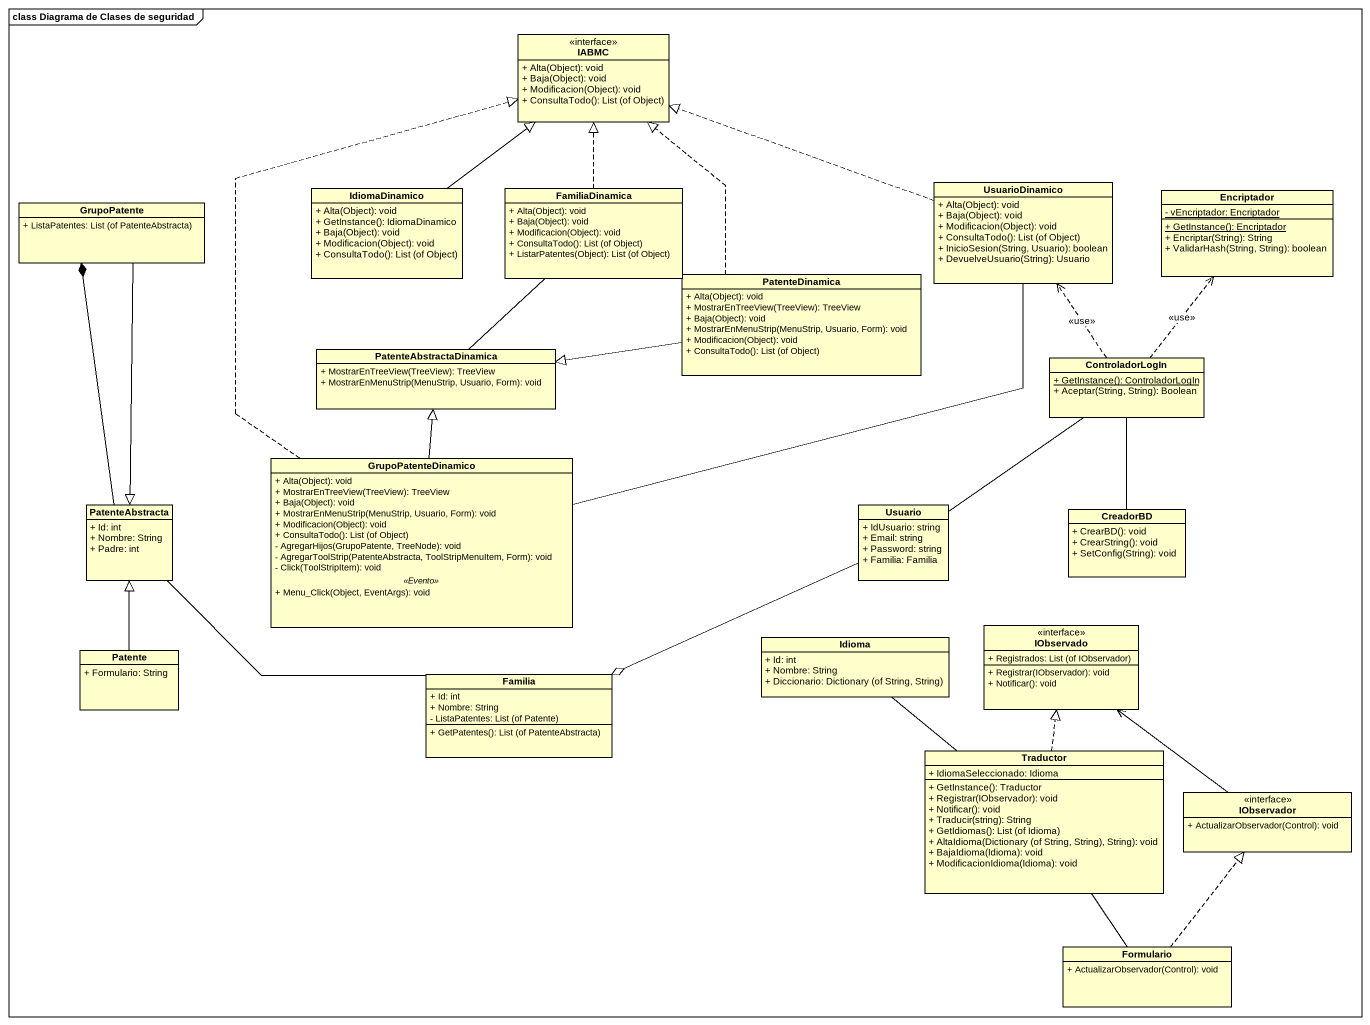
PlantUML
@startuml
mainframe class Diagrama de Clases de seguridad
hide circle
hide empty members
skinparam classAttributeIconSize 0
class IABMC <<interface>> {
  + Alta(Object): void
  + Baja(Object): void
  + Modificacion(Object): void
  + ConsultaTodo(): List (of Object)
}
class IdiomaDinamico {
  + Alta(Object): void
  + GetInstance(): IdiomaDinamico
  + Baja(Object): void
  + Modificacion(Object): void
  + ConsultaTodo(): List (of Object)
}
class FamiliaDinamica {
  + Alta(Object): void
  + Baja(Object): void
  + Modificacion(Object): void
  + ConsultaTodo(): List (of Object)
  + ListarPatentes(Object): List (of Object)
}
class UsuarioDinamico {
  + Alta(Object): void
  + Baja(Object): void
  + Modificacion(Object): void
  + ConsultaTodo(): List (of Object)
  + InicioSesion(String, Usuario): boolean
  + DevuelveUsuario(String): Usuario
}
class Encriptador {
  {static} - vEncriptador: Encriptador
  {static} + GetInstance(): Encriptador
  + Encriptar(String): String
  + ValidarHash(String, String): boolean
}
class GrupoPatente {
  {field} + ListaPatentes: List (of PatenteAbstracta)
}
class PatenteDinamica {
  + Alta(Object): void
  + MostrarEnTreeView(TreeView): TreeView
  + Baja(Object): void
  + MostrarEnMenuStrip(MenuStrip, Usuario, Form): void
  + Modificacion(Object): void
  + ConsultaTodo(): List (of Object)
}
class PatenteAbstractaDinamica {
  + MostrarEnTreeView(TreeView): TreeView
  + MostrarEnMenuStrip(MenuStrip, Usuario, Form): void
}
class ControladorLogIn {
  {static} + GetInstance(): ControladorLogIn
  + Aceptar(String, String): Boolean
}
class GrupoPatenteDinamico {
  + Alta(Object): void
  + MostrarEnTreeView(TreeView): TreeView
  + Baja(Object): void
  + MostrarEnMenuStrip(MenuStrip, Usuario, Form): void
  + Modificacion(Object): void
  + ConsultaTodo(): List (of Object)
  - AgregarHijos(GrupoPatente, TreeNode): void
  - AgregarToolStrip(PatenteAbstracta, ToolStripMenuItem, Form): void
  - Click(ToolStripItem): void
  .. <<Evento>> ..
  + Menu_Click(Object, EventArgs): void
}
class PatenteAbstracta {
  + Id: int
  + Nombre: String
  + Padre: int
}
class Usuario {
  + IdUsuario: string
  + Email: string
  + Password: string
  + Familia: Familia
}
class CreadorBD {
  + CrearBD(): void
  + CrearString(): void
  + SetConfig(String): void
}
class Patente {
  + Formulario: String
}
class Idioma {
  + Id: int
  + Nombre: String
  {field} + Diccionario: Dictionary (of String, String)
}
class IObservado <<interface>> {
  {field} + Registrados: List (of IObservador)
  + Registrar(IObservador): void
  + Notificar(): void
}
class Familia {
  + Id: int
  + Nombre: String
  {field} - ListaPatentes: List (of Patente)
  + GetPatentes(): List (of PatenteAbstracta)
}
class Traductor {
  + IdiomaSeleccionado: Idioma
  + GetInstance(): Traductor
  + Registrar(IObservador): void
  + Notificar(): void
  + Traducir(string): String
  + GetIdiomas(): List (of Idioma)
  + AltaIdioma(Dictionary (of String, String), String): void
  + BajaIdioma(Idioma): void
  + ModificacionIdioma(Idioma): void
}
class IObservador <<interface>> {
  + ActualizarObservador(Control): void
}
class Formulario {
  + ActualizarObservador(Control): void
}
IdiomaDinamico -up-|> IABMC
FamiliaDinamica .up.|> IABMC
UsuarioDinamico .left.|> IABMC
GrupoPatente --|> PatenteAbstracta
PatenteDinamica .up.|> IABMC
PatenteDinamica -left-|> PatenteAbstractaDinamica
PatenteAbstractaDinamica -up- FamiliaDinamica
ControladorLogIn .up.> UsuarioDinamico : <<use>>
ControladorLogIn .up.> Encriptador : <<use>>
GrupoPatenteDinamico .up.|> IABMC
GrupoPatenteDinamico -right- UsuarioDinamico
GrupoPatenteDinamico -up-|> PatenteAbstractaDinamica
PatenteAbstracta -up-* GrupoPatente
PatenteAbstracta -right- Familia
Usuario -up- ControladorLogIn
Usuario -left-o Familia
CreadorBD -up- ControladorLogIn
Patente -up-|> PatenteAbstracta
Traductor -up- Idioma
Traductor .up.|> IObservado
IObservador -up-> IObservado
Formulario -up- Traductor
Formulario .up.|> IObservador
@enduml
